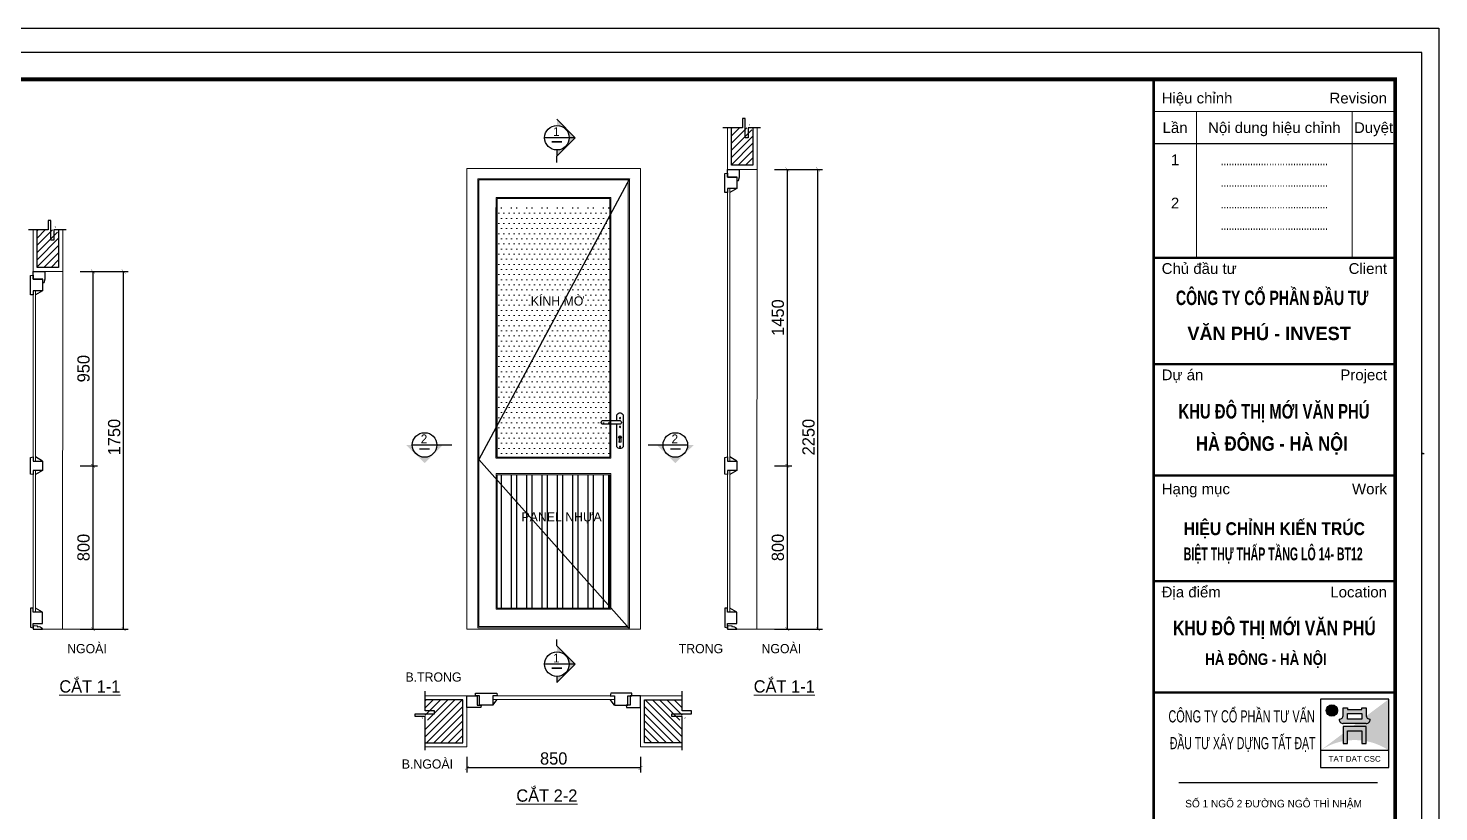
# Model space of a CAD drawing. Header units: millimetres. Extents: x -34806 to 662668, y 63228 to 99452.
# Drawn here: x 655765 to 662668, y 81150 to 84984 of the extents above; entities that cross this region are included whole.
import ezdxf
from ezdxf.enums import TextEntityAlignment as Align

# ---------------------------------------------------------------- set-up
doc = ezdxf.new("R2010")
doc.units = ezdxf.units.MM
doc.header["$LTSCALE"] = 200
doc.header["$MEASUREMENT"] = 0
doc.header["$PDMODE"] = 3
doc.header["$PDSIZE"] = 50
doc.linetypes.add('HIDDEN2', pattern=[0.1875, 0.125, -0.0625])
doc.layers.get('0').update_dxf_attribs({"color": 95, "linetype": 'CONTINUOUS'})
doc.layers.get('DEFPOINTS').update_dxf_attribs({"linetype": 'CONTINUOUS'})
for name, color, linetype, lineweight in [('21', 7, 'CONTINUOUS', 20), ('hacth', 251, 'CONTINUOUS', 13), ('hatch', 251, 'CONTINUOUS', 5), ('kt', 136, 'CONTINUOUS', 25), ('nep', 4, 'CONTINUOUS', 30), ('Text - khung ten', 253, 'CONTINUOUS', 13)]:
    doc.layers.add(name, color=color, linetype=linetype, lineweight=lineweight)
for name, color, linetype in [('4', 4, 'CONTINUOUS'), ('8', 1, 'CONTINUOUS'), ('9', 144, 'CONTINUOUS'), ('COT', 2, 'CONTINUOUS'), ('DIM', 1, 'CONTINUOUS'), ('KHUNGTEN', 7, 'CONTINUOUS'), ('Net_Thay', 7, 'CONTINUOUS'), ('NETMANH', 127, 'CONTINUOUS'), ('TEXT', 7, 'CONTINUOUS'), ('TEXT2', 6, 'CONTINUOUS')]:
    doc.layers.add(name, color=color, linetype=linetype)
doc.styles.add('.VnArial', font='VNARIAL.ttf')
doc.styles.add('@hai text dim', font='VHAVAN.ttf')
doc.styles.add('Aria H B iso', font='VHARIALB.ttf')
doc.styles.add('Arial iso', font='VNARIAL.ttf')
doc.styles.add('Arial N  iso', font='VNARIALN.ttf')
doc.styles.add('NHO', font='VNCC-RMS.SHX', dxfattribs={"width": 0.8})
doc.styles.add('TEXT1', font='VHARIAL.ttf', dxfattribs={"width": 0.85, "height": 200})
doc.styles.add('VNCC-SIM', font='VHAVAN.ttf', dxfattribs={"width": 0.85})
doc.dimstyles.new('DIM10', dxfattribs={"dimscale": 15, "dimtxt": 4, "dimasz": 1.2, "dimexe": 1.5, "dimexo": 2, "dimgap": 1, "dimtad": 1, "dimdec": 0, "dimzin": 0, "dimdsep": 46, "dimtxsty": '@hai text dim', "dimblk": 'ARCHTICK', "dimcen": 0.09, "dimclrd": 8, "dimclre": 8, "dimclrt": 7, "dimadec": 0, "dimazin": 0, "dimtfac": 0.25, "dimtdec": 0, "dimtix": 1, "dimtmove": 1, "dimatfit": 0, "dimldrblk": 'NONE', "dimfxl": 1, "dimtolj": 1, "dimtzin": 0, "dimlwd": -1, "dimlwe": -1, "dimarcsym": 0})
pattern_1 = [(90, (1909805.974, 417903.23), (-75, 1e-14), []), (90, (1909830.974, 417928.23), (-75, 1e-14), [])]

# ---------------------------------------------------------------- blocks, each defined once
blk = doc.blocks.new('_ArchTick')
at = {"layer": 'DIM', "color": 150}
blk.add_lwpolyline([(0.5, 0.5, 0.133, 0, 0), (0, 0, 0, 0.133, 0), (-0.5, -0.5, 0.133, 0.133, 0)], format="xyseb", dxfattribs=at)
blk = doc.blocks.new('*D1133')
at = {"layer": '8', "color": 8}
for p, q in [((656019, 83793.3), (656254.6, 83793.3)), ((656232.1, 82043.3), (656232.1, 83793.3)), ((656019, 82043.3), (656254.6, 82043.3))]:
    blk.add_line(p, q, dxfattribs=at)
at = {"layer": 'DEFPOINTS', "color": 0}
for p in [(655989, 83793.3), (656232.1, 83793.3), (655989, 82043.3)]:
    blk.add_point(p, dxfattribs=at)
at = {"layer": '8', "color": 8, "xscale": 18, "yscale": 18, "zscale": 18}
for p, rotation in [((656232.1, 83793.3), 90), ((656232.1, 82043.3), 270)]:
    blk.add_blockref('_ArchTick', p, dxfattribs=dict(at, rotation=rotation))
at = {"layer": '8', "color": 7, "insert": (656186.1, 82983.3), "char_height": 60, "attachment_point": 5, "rotation": 90, "style": '@hai text dim'}
blk.add_mtext('\\A1;1750', dxfattribs=at)
blk = doc.blocks.new('_None')
blk = doc.blocks.new('*D1134')
at = {"layer": '8', "color": 8}
for p, q in [((656019, 82842.9), (656104.6, 82842.9)), ((656082.1, 82842.9), (656082.1, 82043.3)), ((656019, 82043.3), (656104.6, 82043.3))]:
    blk.add_line(p, q, dxfattribs=at)
at = {"layer": 'DEFPOINTS', "color": 0}
for p in [(655989, 82842.9), (655989, 82043.3), (656082.1, 82043.3)]:
    blk.add_point(p, dxfattribs=at)
at = {"layer": '8', "color": 8, "xscale": 18, "yscale": 18, "zscale": 18}
for p, rotation in [((656082.1, 82842.9), 90), ((656082.1, 82043.3), 270)]:
    blk.add_blockref('_ArchTick', p, dxfattribs=dict(at, rotation=rotation))
at = {"layer": '8', "color": 7, "insert": (656036.1, 82443.1), "char_height": 60, "attachment_point": 5, "rotation": 90, "style": '@hai text dim'}
blk.add_mtext('\\A1;800', dxfattribs=at)
blk = doc.blocks.new('*D1135')
at = {"layer": '8', "color": 8}
for p, q in [((656019, 83793.3), (656104.6, 83793.3)), ((656082.1, 83793.3), (656082.1, 82842.9)), ((656019, 82842.9), (656104.6, 82842.9))]:
    blk.add_line(p, q, dxfattribs=at)
at = {"layer": 'DEFPOINTS', "color": 0}
for p in [(655989, 83793.3), (655989, 82842.9), (656082.1, 82842.9)]:
    blk.add_point(p, dxfattribs=at)
at = {"layer": '8', "color": 8, "xscale": 18, "yscale": 18, "zscale": 18}
for p, rotation in [((656082.1, 83793.3), 90), ((656082.1, 82842.9), 270)]:
    blk.add_blockref('_ArchTick', p, dxfattribs=dict(at, rotation=rotation))
at = {"layer": '8', "color": 7, "insert": (656036.1, 83318.1), "char_height": 60, "attachment_point": 5, "rotation": 90, "style": '@hai text dim'}
blk.add_mtext('\\A1;950', dxfattribs=at)
blk = doc.blocks.new('*D1137')
at = {"layer": '8', "color": 8}
for p, q in [((659417.1, 84293.3), (659652.7, 84293.3)), ((659630.2, 82043.3), (659630.2, 84293.3)), ((659417.1, 82043.3), (659652.7, 82043.3))]:
    blk.add_line(p, q, dxfattribs=at)
at = {"layer": 'DEFPOINTS', "color": 0}
for p in [(659387.1, 84293.3), (659630.2, 84293.3), (659387.1, 82043.3)]:
    blk.add_point(p, dxfattribs=at)
at = {"layer": '8', "color": 8, "xscale": 18, "yscale": 18, "zscale": 18}
for p, rotation in [((659630.2, 84293.3), 90), ((659630.2, 82043.3), 270)]:
    blk.add_blockref('_ArchTick', p, dxfattribs=dict(at, rotation=rotation))
at = {"layer": '8', "color": 7, "insert": (659584.1, 82983.3), "char_height": 60, "attachment_point": 5, "rotation": 90, "style": '@hai text dim'}
blk.add_mtext('\\A1;2250', dxfattribs=at)
blk = doc.blocks.new('*D1138')
at = {"layer": '8', "color": 8}
for p, q in [((659417.1, 82842.9), (659502.7, 82842.9)), ((659480.2, 82842.9), (659480.2, 82043.3)), ((659417.1, 82043.3), (659502.7, 82043.3))]:
    blk.add_line(p, q, dxfattribs=at)
at = {"layer": 'DEFPOINTS', "color": 0}
for p in [(659387.1, 82842.9), (659387.1, 82043.3), (659480.2, 82043.3)]:
    blk.add_point(p, dxfattribs=at)
at = {"layer": '8', "color": 8, "xscale": 18, "yscale": 18, "zscale": 18}
for p, rotation in [((659480.2, 82842.9), 90), ((659480.2, 82043.3), 270)]:
    blk.add_blockref('_ArchTick', p, dxfattribs=dict(at, rotation=rotation))
at = {"layer": '8', "color": 7, "insert": (659434.1, 82443.1), "char_height": 60, "attachment_point": 5, "rotation": 90, "style": '@hai text dim'}
blk.add_mtext('\\A1;800', dxfattribs=at)
blk = doc.blocks.new('*D1139')
at = {"layer": '8', "color": 8}
for p, q in [((659417.1, 84293.3), (659502.7, 84293.3)), ((659480.2, 84293.3), (659480.2, 82842.9)), ((659417.1, 82842.9), (659502.7, 82842.9))]:
    blk.add_line(p, q, dxfattribs=at)
at = {"layer": 'DEFPOINTS', "color": 0}
for p in [(659387.1, 84293.3), (659387.1, 82842.9), (659480.2, 82842.9)]:
    blk.add_point(p, dxfattribs=at)
at = {"layer": '8', "color": 8, "xscale": 18, "yscale": 18, "zscale": 18}
for p, rotation in [((659480.2, 84293.3), 90), ((659480.2, 82842.9), 270)]:
    blk.add_blockref('_ArchTick', p, dxfattribs=dict(at, rotation=rotation))
at = {"layer": '8', "color": 7, "insert": (659434.1, 83568.1), "char_height": 60, "attachment_point": 5, "rotation": 90, "style": '@hai text dim'}
blk.add_mtext('\\A1;1450', dxfattribs=at)
blk = doc.blocks.new('*D1140')
at = {"layer": 'DEFPOINTS', "color": 0, "ltscale": 0.5}
for p in [(657911.8, 81449.3), (658761.8, 81449.3), (657911.8, 81364.5)]:
    blk.add_point(p, dxfattribs=at)
at = {"layer": 'kt', "color": 8, "ltscale": 0.5}
for p, q in [((657911.8, 81419.3), (657911.8, 81342)), ((658761.8, 81419.3), (658761.8, 81342)), ((658761.8, 81364.5), (657911.8, 81364.5))]:
    blk.add_line(p, q, dxfattribs=at)
at = {"layer": 'kt', "color": 8, "ltscale": 0.5, "xscale": 18, "yscale": 18, "zscale": 18, "rotation": 180}
blk.add_blockref('_ArchTick', (657911.8, 81364.5), dxfattribs=at)
at = {"layer": 'kt', "color": 8, "ltscale": 0.5, "xscale": 18, "yscale": 18, "zscale": 18}
blk.add_blockref('_ArchTick', (658761.8, 81364.5), dxfattribs=at)
at = {"layer": 'kt', "color": 7, "ltscale": 0.5, "insert": (658336.8, 81410.5), "char_height": 60, "attachment_point": 5, "style": '@hai text dim'}
blk.add_mtext('\\A1;850', dxfattribs=at)
blk = doc.blocks.new('taynam')
at = {"layer": '8'}
for p, q in [((-2.6, 21.4), (1, 21.4)), ((-0.8, 19.7), (-0.8, 23.2)), ((-2.6, -21.4), (1, -21.4)), ((-0.8, -23.2), (-0.8, -19.7)), ((-2.6, -118.9), (1, -118.9)), ((-0.8, -120.7), (-0.8, -117.2))]:
    blk.add_line(p, q, dxfattribs=at)
for centre in [(-0.8, 21.4), (-0.8, -21.4), (-0.8, -118.9)]:
    blk.add_circle(centre, 2.54, dxfattribs=at)
at = {"layer": 'nep', "lineweight": 30}
for p, q in [((-2.6, 8.3), (87.4, 8.3)), ((-2.6, -8.3), (87.4, -8.3)), ((-5.5, -76.9), (-5.5, -92.8)), ((3.9, -76.9), (3.9, -92.8))]:
    blk.add_line(p, q, dxfattribs=at)
for points in [[(-16.2, 37.5), (-16.2, -118.6)], [(14.6, 8.3), (14.6, 37.5)], [(-0.8, -68.6), (0.2, -68.6), (0.2, -70.2), (-0.5, -70.2), (-0.5, -71.1), (0.2, -71.1), (0.2, -75.5), (-1.6, -75.5), (-1.6, -68.6), (-0.8, -68.6)], [(14.6, -118.6), (14.6, -8.3)]]:
    blk.add_lwpolyline(points, dxfattribs=at)
for centre, radius, start, end in [((-0.8, 29.9), 17.2, 26.29941, 153.70059), ((0, 0), 8.68, 107.49075, 252.50925), ((80.6, 0), 10.7, 309.41484, 50.58516), ((-0.8, -72.1), 6.73, 314.60011, 225.39989), ((-0.8, -110.6), 17.4, 207.4481, 332.5519), ((-0.8, -92.8), 4.72, 180, 0)]:
    blk.add_arc(centre, radius, start, end, dxfattribs=at)
blk = doc.blocks.new('A$C5F910C25')
at = {"layer": 'Net_Thay', "ltscale": 0.5, "true_color": 0x0f9997}
h = blk.add_hatch(color=134, dxfattribs=at)
edge = h.paths.add_edge_path()
edge.add_line((24, 24), (0, 6))
edge.add_arc((12, -12.2), 21.8, 56.6015, 123.3985, ccw=False)
edge.add_line((24, 6), (24, 24))
h = blk.add_hatch(color=134, dxfattribs=at)
edge = h.paths.add_edge_path()
edge.add_arc((4, 20), 2, 0, 180)
edge.add_arc((4, 20), 2, 180, 360)
at = {"layer": 'Net_Thay', "ltscale": 0.5, "true_color": 0x001e02}
h = blk.add_hatch(color=98, dxfattribs=at)
h.paths.add_polyline_path([(16, 14.4), (8, 14.4), (8, 8.4), (9.5, 8.4), (9.5, 12.9), (14.5, 12.9), (14.5, 8.4), (16, 8.4)])
h.paths.add_polyline_path([(14.5, 16.9), (9.5, 16.9), (9.5, 18.9), (14.5, 18.9)], flags=16)
edge = h.paths.add_edge_path()
edge.add_arc((17.5, 18.4), 1.5, 180, 270, ccw=False)
edge.add_line((16, 18.4), (16, 20.9))
edge.add_line((16, 20.9), (14.5, 20.9))
edge.add_line((14.5, 20.9), (14.5, 20.4))
edge.add_line((14.5, 20.4), (9.5, 20.4))
edge.add_line((9.5, 20.4), (9.5, 20.9))
edge.add_line((9.5, 20.9), (8, 20.9))
edge.add_line((8, 20.9), (8, 18.4))
edge.add_arc((6.5, 18.4), 1.5, 270, 360, ccw=False)
edge.add_arc((8, 16.9), 1.5, 180, 270)
edge.add_line((8, 15.4), (16, 15.4))
edge.add_arc((16, 16.9), 1.5, 270, 360)
at = {"layer": 'Net_Thay', "color": 2, "ltscale": 0.5}
blk.add_line((0, 6), (24, 6), dxfattribs=at)
at = {"layer": 'Net_Thay', "ltscale": 0.5}
blk.add_lwpolyline([(0, 0), (24, 0), (24, 24), (0, 24)], close=True, dxfattribs=at)
at = {"layer": 'Net_Thay', "color": 98, "ltscale": 0.5, "true_color": 0x001e02}
blk.add_lwpolyline([(16, 15.4), (8, 15.4, -0.414214), (6.5, 16.9, 0.414214), (8, 18.4), (8, 20.9), (9.5, 20.9), (9.5, 20.4), (14.5, 20.4), (14.5, 20.9), (16, 20.9), (16, 18.4, 0.414214), (17.5, 16.9, -0.414214)], format="xyb", close=True, dxfattribs=at)
for points in [[(14.5, 16.9), (9.5, 16.9), (9.5, 18.9), (14.5, 18.9)], [(8, 14.4), (8, 8.4), (9.5, 8.4), (9.5, 12.9), (14.5, 12.9), (14.5, 8.4), (16, 8.4), (16, 14.4)]]:
    blk.add_lwpolyline(points, close=True, dxfattribs=at)
at = {"layer": 'Net_Thay', "color": 134, "ltscale": 0.5, "true_color": 0x0f9997}
blk.add_circle((4, 20), 2, dxfattribs=at)
at = {"layer": 'Net_Thay', "color": 2, "style": '.VnArial'}
blk.add_text('TAT DAT CSC', height=2, dxfattribs=at).set_placement((2.84, 2))
blk = doc.blocks.new('khung')
at = {"color": 8}
blk.add_line((27623, 17767), (30915, 17767), dxfattribs=at)
at = {"color": 4, "const_width": 34.9}
for points in [[(27623, 19305), (31115, 19305)], [(27623, 19305), (31115, 19305)], [(27623, 17767), (31115, 17767)], [(27623, 17767), (31115, 17767)], [(27623, 17767), (31115, 17767)]]:
    blk.add_lwpolyline(points, dxfattribs=at)
at = {"layer": 'DEFPOINTS', "color": 8}
blk.add_lwpolyline([(0, 0), (31503, 0), (31503, 22275), (0, 22275)], close=True, dxfattribs=at)
at = {"layer": 'KHUNGTEN', "color": 8}
for p, q in [((27623, 17767), (30915, 17767)), ((31503, 16475), (31536, 16475))]:
    blk.add_line(p, q, dxfattribs=at)
at = {"layer": 'KHUNGTEN', "color": 4}
for points, const_width in [([(848, 388), (31117, 388), (31117, 21887), (848, 21887)], 54.3), ([(27623, 21887), (31115, 21887), (31115, 388), (27623, 388)], 34.9)]:
    blk.add_lwpolyline(points, close=True, dxfattribs=dict(at, const_width=const_width))
at = {"layer": 'KHUNGTEN', "color": 8, "const_width": 15.5}
for points in [[(27623, 21421), (31115, 21421)], [(28243, 21421), (28243, 19305)], [(30494, 21421), (30494, 19305)], [(27623, 20956), (31115, 20956)]]:
    blk.add_lwpolyline(points, dxfattribs=at)
at = {"layer": 'KHUNGTEN', "color": 4, "const_width": 34.9}
for points in [[(27623, 19305), (31115, 19305)], [(27623, 17767), (31115, 17767)], [(27623, 17767), (31115, 17767)], [(27623, 16157), (31115, 16157)], [(27623, 14625), (31115, 14625)], [(27623, 13015), (31115, 13015)]]:
    blk.add_lwpolyline(points, dxfattribs=at)
at = {"layer": 'TEXT', "ltscale": 0.5}
blk.add_line((27987, 11712), (30864, 11712), dxfattribs=at)
at = {"layer": 'Net_Thay', "ltscale": 0.5, "xscale": 41.14443919872792, "yscale": 41.14443919843416, "zscale": 41.14443919841674}
blk.add_blockref('A$C5F910C25', (30038, 11933), dxfattribs=at)
at = {"color": 8, "style": 'Arial iso', "width": 1}
blk.add_text('Chñ ®Çu t\xad', height=155.2, dxfattribs=at).set_placement((27739, 19072))
blk.add_text('Client', height=155.2, dxfattribs=at).set_placement((30999, 19072), align=Align.RIGHT)
at = {"color": 7, "style": 'Aria H B iso'}
for s, height, width, p, p2 in [('c«ng ty cæ phÇn ®Çu t\xad', 209.56, 0.702507, (27945, 18621), (30730, 18621)), ('V¨n phó - invest', 194.03, 0.969518, (28111, 18114), (30476, 18114)), ('KHU §¤ THÞ MíI V¡N PHó', 209.56, 0.738944, (27982, 16979), (30746, 16979)), ('     hµ ®«ng - hµ néi      ', 209.56, 0.823662, (27900, 16513), (30833, 16513)), ('KHU §¤ THÞ MíI V¡N PHó', 209.56, 0.784287, (27903, 13844), (30837, 13844)), ('     hµ ®«ng - hµ néi      ', 167.64, 0.823662, (28101, 13415), (30448, 13415))]:
    blk.add_text(s, height=height, dxfattribs=dict(at, width=width)).set_placement(p, p2, align=Align.FIT)
for s, rotation, width, p, p2 in [('hiÖu chØnh kiÕn tróc ', 0.0076, 0.87215, (28058, 15293), (30743, 15293)), ('biÖt thù thÊp tÇng l« 14- bt12', 0.0078, 0.59135, (28058, 14928), (30648, 14928))]:
    blk.add_text(s, height=186.27, rotation=rotation, dxfattribs=dict(at, width=width)).set_placement(p, p2, align=Align.FIT)
at = {"layer": 'KHUNGTEN', "color": 8, "style": 'Arial iso', "width": 1}
for s, p in [('HiÖu chØnh', (27739, 21538)), ('Dù ¸n', (27739, 17534)), ('H¹ng môc', (27739, 15884)), ('§Þa ®iÓm', (27739, 14392))]:
    blk.add_text(s, height=155.2, dxfattribs=at).set_placement(p)
for s, p in [('Revision', (30999, 21538)), ('Project', (30999, 17534)), ('Work', (30999, 15884)), ('Location', (30999, 14392))]:
    blk.add_text(s, height=155.2, dxfattribs=at).set_placement(p, align=Align.RIGHT)
for s, height, p in [('LÇn', 155.2, (27933, 21188)), ('Néi dung hiÖu chØnh', 155.23, (29369, 21188)), ('DuyÖt', 155.2, (30805, 21188))]:
    blk.add_text(s, height=height, dxfattribs=at).set_placement(p, align=Align.MIDDLE_CENTER)
at = {"layer": 'KHUNGTEN', "color": 8}
for s, height, style, width, p in [('1', 155, 'Arial N  iso', 1, (27933, 20645)), ('........................................', 130.35, 'NHO', 0.8, (29369, 20645)), ('........................................', 130.35, 'NHO', 0.8, (29369, 20335)), ('2', 155, 'Arial N  iso', 1, (27933, 20019)), ('........................................', 130.35, 'NHO', 0.8, (29369, 20019)), ('........................................', 130.35, 'NHO', 0.8, (29369, 19709))]:
    blk.add_text(s, height=height, dxfattribs=dict(at, style=style, width=width)).set_placement(p, align=Align.CENTER)
at = {"layer": 'KHUNGTEN', "color": 8, "style": 'Arial iso'}
for s, width, p, p2 in [('§Þa chØ: sè 17 l« 2A, ®\xadêng Trung Yªn 1', 0.838812, (31504, 16488), (31535, 16488)), ('ph\xadêng Yªn Hoµ - quËn CÇu GiÊy - Hµ Néi', 0.782431, (31504, 16485), (31535, 16485)), ('Tel: 7833367-7833368       fax: 7833369', 0.836072, (31504, 16481), (31535, 16481)), ('Email:...................................................', 0.877697, (31504, 16477), (31535, 16477))]:
    blk.add_text(s, height=1.46, dxfattribs=dict(at, width=width)).set_placement(p, p2, align=Align.FIT)
at = {"layer": 'TEXT', "style": 'VNCC-SIM'}
blk.add_text('Sè 1 ngâ 2 ®\xadêng Ng« Th× NhËm ', height=108.99, dxfattribs=at).set_placement((28080, 11354))
at = {"layer": 'TEXT2', "style": 'TEXT1'}
for s, width, p in [('C¤NG TY Cæ PHÇN T¦ VÊN', 0.638905, (27837, 12583)), ('§ÇU T¦ X¢Y DùNG TÊT §¹T', 0.614414, (27857, 12196))]:
    blk.add_text(s, height=176.2, dxfattribs=dict(at, width=width)).set_placement(p)

msp = doc.modelspace()

# ---------------------------------------------------------------- hatches: boundary and pattern name
at = {"layer": '4'}
for points in [[(658352.5, 84508.3), (658352.5, 84538.5), (658441.2, 84448.2), (658352.5, 84357.9), (658352.5, 84388.1, 1)], [(657644.8, 82944.8), (657614.6, 82944.8), (657704.9, 82856.1), (657795.2, 82944.8), (657765, 82944.8, -1)], [(658872, 82944.8), (658841.8, 82944.8), (658932.1, 82856.1), (659022.3, 82944.8), (658992.1, 82944.8, -1)], [(658352.5, 81932.5), (658352.5, 81962.7), (658441.2, 81872.4), (658352.5, 81782.1), (658352.5, 81812.3, 1)]]:
    msp.add_hatch(color=256, dxfattribs=at).paths.add_polyline_path(points)
at = {"layer": 'hatch', "ltscale": 0.5}
h = msp.add_hatch(dxfattribs=at)
h.set_pattern_fill('ANSI31', color=256, scale=200, angle=90, style=0)
h.set_pattern_definition([(225, (660001.677, 90060.42), (-17.67767, 17.67767), [])])
h.paths.add_polyline_path([(659312, 84313.3), (659312, 84487.7), (659307.9, 84482.7), (659295.5, 84515), (659295.5, 84497.1), (659207, 84497.1), (659207, 84313.3)])
at = {"layer": 'hatch', "ltscale": 0.9}
h = msp.add_hatch(dxfattribs=at)
h.set_pattern_fill('DOTS', color=256, scale=400, style=0)
h.set_pattern_definition([(0, (1909805.974, 417903.23), (12.5, 25), [0, -25])])
h.paths.add_polyline_path([(658617, 84106.3), (658615.5, 84106.3), (658055.8, 83164.9), (658055.8, 82880.5), (658617, 82880.5), (658617, 83046.6)])
h.paths.add_polyline_path([(658612, 84100.4), (658612, 84101.3), (658060.8, 84101.3), (658060.8, 83173.3)], flags=17)
at = {"layer": 'hatch', "ltscale": 0.5}
h = msp.add_hatch(dxfattribs=at)
h.set_pattern_fill('ANSI31', color=256, scale=200, angle=90, style=0)
h.set_pattern_definition([(225, (656603.595, 89560.42), (-17.67767, 17.67767), [])])
h.paths.add_polyline_path([(655913.9, 83813.3), (655913.9, 83987.7), (655909.8, 83982.7), (655897.4, 84015), (655897.4, 83997.1), (655808.9, 83997.1), (655808.9, 83813.3)])
h = msp.add_hatch(dxfattribs=at)
h.set_pattern_fill('ANSI31', color=256, scale=200, style=0)
h.set_pattern_definition([(45, (652144.72, 80903.03), (-17.67767, 17.67767), [])])
h.paths.add_polyline_path([(657891.8, 81697.7), (657708.1, 81697.7), (657708.1, 81609.2), (657690.2, 81609.2), (657722.5, 81596.9), (657708.1, 81585), (657708.1, 81487.7), (657891.8, 81487.7)])
h = msp.add_hatch(dxfattribs=at)
h.set_pattern_fill('ANSI31', color=256, scale=200, style=0)
h.set_pattern_definition([(135, (664528.88, 80903.03), (17.67767, 17.67767), [])])
h.paths.add_polyline_path([(658781.8, 81697.7), (658965.5, 81697.7), (658965.5, 81609.2), (658983.4, 81609.2), (658951.1, 81596.9), (658965.5, 81585), (658965.5, 81487.7), (658781.8, 81487.7)])
at = {"layer": 'NETMANH'}
h = msp.add_hatch(dxfattribs=at)
h.set_pattern_fill('ANSI32', color=256, scale=200, angle=45, style=0)
h.set_pattern_definition(pattern_1)
h.paths.add_polyline_path([(658617, 84106.3), (658055.8, 84106.3), (658055.8, 82880.5), (658617, 82880.5), (658617, 83046.6)])
h.paths.add_polyline_path([(658612, 84101.3), (658060.8, 84101.3), (658060.8, 82885.5), (658612, 82885.5), (658612, 83046.6)], flags=16)
h = msp.add_hatch(dxfattribs=at)
h.set_pattern_fill('ANSI32', color=256, scale=200, angle=45, style=0)
h.set_pattern_definition(pattern_1)
h.paths.add_polyline_path([(658612, 82799.4), (658087.4, 82799.4), (658612, 82166.6)], flags=17)
h.paths.add_polyline_path([(658087.4, 82799.4), (658060.8, 82799.4), (658060.8, 82146.9), (658612, 82146.9), (658612, 82166.6)])

# ---------------------------------------------------------------- linework, layer by layer
msp.add_lwpolyline([(662668.4, 77212.6), (651776, 77212.6), (651776, 84983.9), (662668.4, 84983.9)], close=True)
at = {"layer": '21'}
msp.add_line((657911.8, 84296.8), (658761.8, 84296.8), dxfattribs=at)
at = {"layer": '21', "ltscale": 0.5}
for p, q in [((659187, 84293.3), (659245, 84293.3)), ((655788.9, 83793.3), (655846.9, 83793.3)), ((657911.8, 81717.7), (657911.8, 81659.7)), ((658761.8, 81717.7), (658761.8, 81659.7))]:
    msp.add_line(p, q, dxfattribs=at)
at = {"layer": '21'}
for points in [[(657911.8, 84296.8), (657911.8, 82043.3), (658761.8, 82043.3), (658761.8, 84296.8)], [(658761.8, 84296.8), (657911.8, 84296.8)], [(658761.8, 82043.3), (658761.8, 84296.8)]]:
    msp.add_lwpolyline(points, dxfattribs=at)
at = {"layer": '4'}
for p, q in [((658441.2, 84448.2), (658292.4, 84448.2)), ((658352.5, 84357.9), (658441.2, 84448.2)), ((658352.5, 84388.1), (658352.5, 84357.9)), ((658352.5, 84327.7), (658352.5, 84357.9)), ((659233, 84199.3), (659199, 84179.3)), ((655834.9, 83699.3), (655800.9, 83679.3)), ((657644.8, 82944.8), (657765, 82944.8)), ((657765, 82944.8), (657838, 82944.8)), ((658798.9, 82944.8), (658872, 82944.8)), ((658872, 82944.8), (658992.1, 82944.8)), ((655834.9, 82865.9), (655800.9, 82886)), ((659233, 82865.9), (659199, 82886)), ((655834.9, 82819.9), (655800.9, 82799.9)), ((659233, 82819.9), (659199, 82799.9)), ((655834.9, 82126.9), (655800.9, 82146.9)), ((659233, 82126.9), (659199, 82146.9)), ((658352.5, 81962.7), (658352.5, 81992.9)), ((658352.5, 81962.7), (658441.2, 81872.4)), ((658441.2, 81872.4), (658292.4, 81872.4)), ((658039.8, 81671.7), (658059.9, 81699.7)), ((658633.8, 81671.7), (658613.7, 81699.7))]:
    msp.add_line(p, q, dxfattribs=at)
for points in [[(659234.3, 84255.3), (659187, 84255.3), (659187, 84293.3), (659245, 84293.3), (659245, 84255.3), (659240.4, 84237.4), (659234.3, 84236.3), (659234.3, 84255.3)], [(659233, 84199.3), (659187, 84199.3), (659187, 84179.3), (659175, 84180.1), (659175, 84273.3), (659187, 84275.4), (659187, 84255.3), (659233, 84255.3), (659233, 84199.3)], [(655834.9, 83699.3), (655788.9, 83699.3), (655788.9, 83679.3), (655776.9, 83680.1), (655776.9, 83773.3), (655788.9, 83775.4), (655788.9, 83755.3), (655834.9, 83755.3), (655834.9, 83699.3)], [(655836.2, 83755.3), (655788.9, 83755.3), (655788.9, 83793.3), (655846.9, 83793.3), (655846.9, 83755.3), (655842.3, 83737.4), (655836.2, 83736.3), (655836.2, 83755.3)], [(655788.9, 82819.9), (655788.9, 82799.9), (655776.9, 82802), (655776.9, 82883.9), (655788.9, 82886), (655788.9, 82865.9), (655834.9, 82865.9), (655834.9, 82819.9), (655788.9, 82819.9)], [(659187, 82819.9), (659187, 82799.9), (659175, 82802), (659175, 82883.9), (659187, 82886), (659187, 82865.9), (659233, 82865.9), (659233, 82819.9), (659187, 82819.9)], [(655834.9, 82126.9), (655788.9, 82126.9), (655788.9, 82146.9), (655776.9, 82146.1), (655776.9, 82052.9), (655788.9, 82050.8), (655788.9, 82070.9), (655834.9, 82070.9), (655834.9, 82126.9)], [(659233, 82126.9), (659187, 82126.9), (659187, 82146.9), (659175, 82146.1), (659175, 82052.9), (659187, 82050.8), (659187, 82070.9), (659233, 82070.9), (659233, 82126.9)], [(655818.1, 82054.6), (655814.2, 82053.8), (655811.4, 82058.9), (655796.2, 82059.8), (655788.9, 82058.8), (655788.9, 82043.3), (655834.4, 82043.3), (655834.4, 82045.3), (655828.8, 82049.8), (655824.6, 82053), (655818.1, 82054.6)], [(659216.2, 82054.6), (659212.3, 82053.8), (659209.5, 82058.9), (659194.3, 82059.8), (659187, 82058.8), (659187, 82043.3), (659232.5, 82043.3), (659232.5, 82045.3), (659226.9, 82049.8), (659222.7, 82053), (659216.2, 82054.6)], [(657961.8, 81717.7), (657961.8, 81671.7), (657981.8, 81671.7), (657979.7, 81659.7), (657911.8, 81659.7), (657911.8, 81717.7), (657961.8, 81717.7)], [(657973.8, 81671.7), (657973.8, 81717.7), (657953.8, 81717.7), (657954.7, 81729.7), (658057.8, 81729.7), (658059.9, 81717.7), (658039.8, 81717.7), (658039.8, 81671.7), (657973.8, 81671.7)], [(658699.8, 81671.7), (658699.8, 81717.7), (658719.8, 81717.7), (658718.9, 81729.7), (658615.8, 81729.7), (658613.7, 81717.7), (658633.8, 81717.7), (658633.8, 81671.7), (658699.8, 81671.7)], [(658711.8, 81717.7), (658711.8, 81671.7), (658691.8, 81671.7), (658693.9, 81659.7), (658761.8, 81659.7), (658761.8, 81717.7), (658711.8, 81717.7)]]:
    msp.add_lwpolyline(points, dxfattribs=at)
for centre in [(658352.5, 84448.2), (657704.9, 82944.8), (658932.1, 82944.8), (658352.5, 81872.4)]:
    msp.add_circle(centre, 60.1, dxfattribs=at)
at = {"layer": '8'}
for points in [[(659348.8, 84497.1), (659288.9, 84497.1), (659288.9, 84447.3), (659274.7, 84447.3), (659274.7, 84542.6), (659261.3, 84542.6), (659261.3, 84497.1), (659165, 84497.1)], [(655950.7, 83997.1), (655890.9, 83997.1), (655890.9, 83947.3), (655876.6, 83947.3), (655876.6, 84042.6), (655863.2, 84042.6), (655863.2, 83997.1), (655766.9, 83997.1)], [(657708.1, 81451), (657708.1, 81615.8), (657658.2, 81615.8), (657658.2, 81630), (657753.6, 81630), (657753.6, 81643.4), (657708.1, 81643.4), (657708.1, 81739.7)], [(658965.5, 81451), (658965.5, 81615.8), (658915.7, 81615.8), (658915.7, 81630), (659011.1, 81630), (659011.1, 81643.4), (658965.5, 81643.4), (658965.5, 81739.7)]]:
    msp.add_lwpolyline(points, dxfattribs=at)
at = {"layer": '9', "linetype": 'HIDDEN2', "ltscale": 200}
msp.add_lwpolyline([(658708, 84247.3), (657970.8, 82874.4), (658709.6, 82043.3)], dxfattribs=at)
at = {"layer": 'COT'}
for points in [[(659312, 84497.1), (659312, 84313.3), (659207, 84313.3), (659207, 84497.1)], [(655913.9, 83997.1), (655913.9, 83813.3), (655808.9, 83813.3), (655808.9, 83997.1)], [(657708.1, 81487.7), (657891.8, 81487.7), (657891.8, 81697.7), (657708.1, 81697.7)], [(658965.5, 81487.7), (658781.8, 81487.7), (658781.8, 81697.7), (658965.5, 81697.7)]]:
    msp.add_lwpolyline(points, dxfattribs=at)
at = {"layer": 'COT', "ltscale": 0.5}
for points in [[(659312, 84497.1), (659312, 84313.3), (659207, 84313.3), (659207, 84497.1)], [(655913.9, 83997.1), (655913.9, 83813.3), (655808.9, 83813.3), (655808.9, 83997.1)]]:
    msp.add_lwpolyline(points, dxfattribs=at)
at = {"layer": 'hatch'}
for p, q in [((659332, 84293.3), (659331.1, 82043.3)), ((659187, 82865.9), (659187, 84199.4)), ((659199, 83827.5), (659199, 84199.4)), ((659199, 82865.9), (659199, 83827.5)), ((655933.9, 83793.3), (655933, 82043.3)), ((655788.9, 82865.9), (655788.9, 83699.4)), ((655800.9, 83377.5), (655800.9, 83699.4)), ((655800.9, 82865.9), (655800.9, 83431.5)), ((655788.9, 82126.9), (655788.9, 82819.9)), ((655800.9, 82126.9), (655800.9, 82819.9)), ((659187, 82126.9), (659187, 82819.9)), ((659199, 82126.9), (659199, 82819.9)), ((656038, 82043.3), (655811.7, 82043.3)), ((659436.1, 82043.3), (659209.7, 82043.3)), ((658633.8, 81717.7), (658039.8, 81717.7)), ((658633.8, 81699.7), (658039.8, 81699.7))]:
    msp.add_line(p, q, dxfattribs=at)
for points in [[(659332, 84497.1), (659332, 84293.3), (659187, 84293.3), (659187, 84497.1)], [(659187, 84497.1), (659187, 84293.3), (659332, 84293.3), (659332, 84497.1)], [(658617, 83044.6), (658617, 84156.3), (658055.8, 84156.3), (658055.8, 82880.5), (658617, 82880.5), (658617, 83046.6)], [(658612, 83044.6), (658612, 84151.3), (658060.8, 84151.3), (658060.8, 82885.5), (658612, 82885.5), (658612, 83046.6)], [(655933.9, 83997.1), (655933.9, 83793.3), (655788.9, 83793.3), (655788.9, 83997.1)], [(655788.9, 83997.1), (655788.9, 83793.3), (655933.9, 83793.3), (655933.9, 83997.1)], [(657708.1, 81717.7), (657911.8, 81717.7), (657911.8, 81467.7), (657708.1, 81467.7)], [(658965.5, 81717.7), (658761.8, 81717.7), (658761.8, 81467.7), (658965.5, 81467.7)]]:
    msp.add_lwpolyline(points, dxfattribs=at)
for points in [[(657964.8, 82050.8), (658708, 82050.8), (658708, 84247.3), (657964.8, 84247.3)], [(657964.8, 82050.8), (658708, 82050.8), (658708, 84247.3), (657964.8, 84247.3)], [(657970.8, 82056.8), (658702, 82056.8), (658702, 84241.3), (657970.8, 84241.3)], [(657970.8, 82056.8), (658702, 82056.8), (658702, 84241.3), (657970.8, 84241.3)], [(658055.8, 82141.9), (658617, 82141.9), (658617, 82804.4), (658055.8, 82804.4)], [(658060.8, 82146.9), (658612, 82146.9), (658612, 82799.4), (658060.8, 82799.4)]]:
    msp.add_lwpolyline(points, close=True, dxfattribs=at)
at = {"layer": 'kt'}
for p, q in [((658352.5, 84538.5), (658441.2, 84448.2)), ((658352.5, 81782.1), (658441.2, 81872.4)), ((658352.5, 81812.3), (658352.5, 81782.1))]:
    msp.add_line(p, q, dxfattribs=at)
at = {"layer": 'Text - khung ten', "const_width": 8}
for points in [[(658327.5, 84428.4), (658377.9, 84428.4)], [(657679.9, 82925), (657730.3, 82925)], [(658907, 82925), (658957.5, 82925)], [(658327.5, 81852.6), (658377.9, 81852.6)]]:
    msp.add_lwpolyline(points, dxfattribs=at)

# ---------------------------------------------------------------- block references
at = {"layer": '8', "xscale": -1}
msp.add_blockref('taynam', (658660.6, 83054.8), dxfattribs=at)
at = {"layer": 'hacth', "xscale": 0.3382147009833716, "yscale": 0.3382147182855988, "zscale": 0.3382147201615014}
msp.add_blockref('khung', (651930.5, 77331.4), dxfattribs=at)

# ---------------------------------------------------------------- texts
at = {"layer": 'TEXT', "style": 'VNCC-SIM'}
for s, p in [('KÝNH Mê', (658224.6, 83627)), ('PANEL NHùA', (658179.2, 82570.5)), ('ngoµi', (655955.8, 81925.9)), ('Trong', (658948.8, 81925.9)), ('ngoµi', (659353.9, 81925.9)), ('B.trong', (657611.6, 81786.8)), ('B.ngoµi', (657593.5, 81361.3))]:
    msp.add_text(s, height=45, dxfattribs=at).set_placement(p)
at = {"layer": 'Text - khung ten', "style": '@hai text dim'}
for s, height, p in [('1', 43.2, (658333.8, 84456.4)), ('2', 43.2, (657686.2, 82953)), ('2', 43.2, (658913.4, 82953)), ('1', 43.2, (658333.8, 81880.6)), ('%%uC¾t 1-1', 60, (655917.5, 81733.4)), ('%%uC¾t 1-1', 60, (659315.6, 81733.4)), ('%%uC¾t 2-2', 60, (658154, 81199.4))]:
    msp.add_text(s, height=height, dxfattribs=at).set_placement(p)

# ---------------------------------------------------------------- dimensions: what is measured, and where the dimension line sits
at = {"layer": '8'}
for base, p1, p2, picture, middle in [((659630.2, 84293.3), (659387.1, 82043.3), (659387.1, 84293.3), '*D1137', (659630.2, 82983.3)), ((656232.1, 83793.3), (655989, 82043.3), (655989, 83793.3), '*D1133', (656232.1, 82983.3))]:
    dim = msp.add_linear_dim(base=base, p1=p1, p2=p2, angle=90, dimstyle='DIM10', dxfattribs=at)
    dim.commit()
    dim.dimension.update_dxf_attribs({"geometry": picture, "text_midpoint": middle, "dimtype": 128})
for base, p1, p2, picture, middle in [((659480.2, 82842.9), (659387.1, 84293.3), (659387.1, 82842.9), '*D1139', (659434.1, 83568.1)), ((656082.1, 82842.9), (655989, 83793.3), (655989, 82842.9), '*D1135', (656036.1, 83318.1)), ((656082.1, 82043.3), (655989, 82842.9), (655989, 82043.3), '*D1134', (656036.1, 82443.1)), ((659480.2, 82043.3), (659387.1, 82842.9), (659387.1, 82043.3), '*D1138', (659434.1, 82443.1))]:
    dim = msp.add_linear_dim(base=base, p1=p1, p2=p2, angle=90, dimstyle='DIM10', dxfattribs=at)
    dim.commit()
    dim.dimension.update_dxf_attribs({"geometry": picture, "text_midpoint": middle})
at = {"layer": 'kt', "ltscale": 0.5}
dim = msp.add_linear_dim(base=(657911.8, 81364.5), p1=(658761.8, 81449.3), p2=(657911.8, 81449.3), angle=180, dimstyle='DIM10', dxfattribs=at)
dim.commit()
dim.dimension.update_dxf_attribs({"geometry": '*D1140', "text_midpoint": (658336.8, 81410.5)})

doc.saveas('drawing.dxf')
